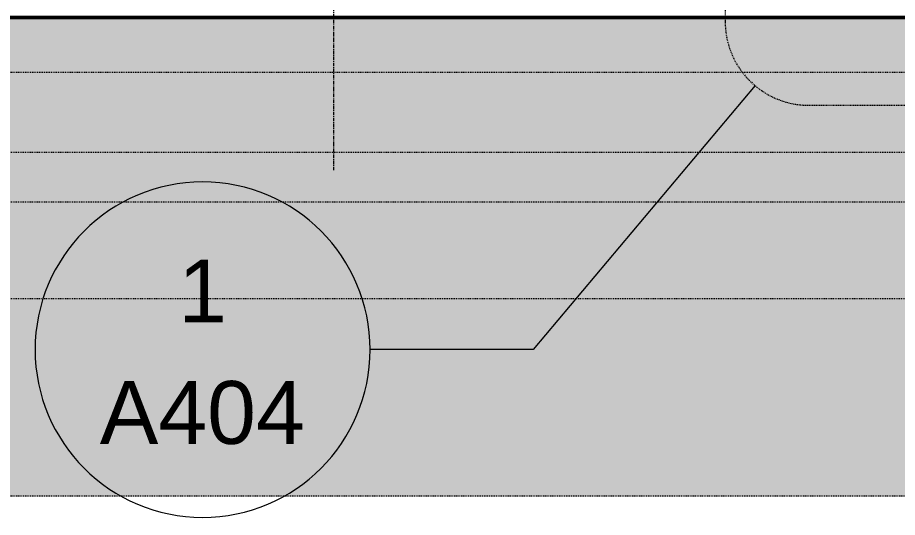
# Model space of a CAD drawing. Header units: inches. Extents: x 1814 to 6957, y -360 to 681.
# Drawn here: x 5220.3 to 5346.3, y -209.5 to -138 of the extents above; entities that cross this region are included whole.
import ezdxf

# ---------------------------------------------------------------- set-up
doc = ezdxf.new("R2010")
doc.units = ezdxf.units.IN
doc.header["$MEASUREMENT"] = 0
for name, pattern in [('Aligning Line 1_8_', [0.25, 0.125, -0.125]), ('Dash Dot 3_16_', [0.3125, 0.1875, -0.0625, 0, -0.0625]), ('Grid Line 1_2_', [0.875, 0.5, -0.125, 0.125, -0.125])]:
    doc.linetypes.add(name, pattern=pattern)
for name, color, linetype, lineweight in [('0-7', 50, 'Continuous', 5), ('A-ANNO-SYMB', 150, 'Continuous', 9), ('A-ANNO-SYMB-1', 150, 'Dash Dot 3_16_', 9), ('C-TOPO', 7, 'Continuous', 9), ('C-TOPO-1', 90, 'Continuous', 50), ('C-TOPO-2', 250, 'Continuous', 9), ('G-ANNO-SYMB', 111, 'Aligning Line 1_8_', 9), ('G-ANNO-SYMB-1', 191, 'Aligning Line 1_8_', 9), ('G-ANNO-SYMB-2', 147, 'Aligning Line 1_8_', 9), ('S-GRID-1', 1, 'Grid Line 1_2_', 9)]:
    doc.layers.add(name, color=color, linetype=linetype, lineweight=lineweight)
doc.styles.add('Arial', font='arial.ttf', dxfattribs={"height": 9})

# ---------------------------------------------------------------- blocks, each defined once
blk = doc.blocks.new('CTR - 2nd Phase_rvt-2-SECTION _ CENTER LOOKING EAST')
at = {"layer": 'G-ANNO-SYMB-1'}
blk.add_line((-1910.94, -164.42), (-4072.05, -164.42), dxfattribs=at)
blk = doc.blocks.new('CTR  - Topography_rvt-2-SECTION _ CENTER LOOKING EAST')
at = {"layer": 'C-TOPO'}
h = blk.add_hatch(dxfattribs=at)
h.set_pattern_fill('FP_71', color=256, style=0, pattern_type=2)
h.set_pattern_definition([(0, (-1688.897, 68.768), (24, 24), [24, -24]), (0, (-1688.897, 77.768), (24, 24), [24, -24]), (0, (-1688.897, 86.768), (24, 24), [24, -24]), (90, (-1685.897, 89.768), (-24, 24), [24, -24]), (90, (-1676.897, 89.768), (-24, 24), [24, -24]), (90, (-1667.897, 89.768), (-24, 24), [24, -24])])
h.paths.add_polyline_path([(-3329.17, -206.55), (-1938.32, -206.55), (-1938.32, -146), (-1949.14, -146), (-1949.14, -138.01), (-3813.32, -138.01), (-3813.32, -146), (-3825.32, -146), (-3825.32, -206.55), (-3396.7, -206.55)], flags=0)
at = {"layer": 'C-TOPO-1'}
blk.add_line((-3549.36, -138.01), (-3203.01, -138.01), dxfattribs=at)
at = {"layer": 'C-TOPO-2'}
blk.add_line((-3549.36, -138.01), (-3203.01, -138.01), dxfattribs=at)
blk = doc.blocks.new('CTR - 1st Phase - Common Walls_rvt-2-SECTION _ CENTER LOOKING EAST')
at = {"layer": 'G-ANNO-SYMB-2'}
for p, q in [((-1910.96, -145.84), (-4071.96, -145.84)), ((-1910.94, -164.42), (-4072.05, -164.42))]:
    blk.add_line(p, q, dxfattribs=at)
blk = doc.blocks.new('CTR - 1st Phase -Stairs _ Elevators_rvt-2-SECTION _ CENTER LOOKING EAST')
at = {"layer": 'G-ANNO-SYMB-2'}
blk.add_line((-1910.96, -206.49), (-4071.96, -206.49), dxfattribs=at)
blk = doc.blocks.new('Section - Callout Head-565430-SECTION _ CENTER LOOKING EAST')
at = {"layer": 'A-ANNO-SYMB'}
for start, end in [(0, 180), (180, 360)]:
    blk.add_arc((-3500.12, -185.52), 24, start, end, dxfattribs=at)

msp = doc.modelspace()

# ---------------------------------------------------------------- linework, layer by layer
at = {"layer": 'A-ANNO-SYMB'}
for p, q in [((5325.94, -147.73), (5294.14, -185.52)), ((5294.14, -185.52), (5270.8, -185.52))]:
    msp.add_line(p, q, dxfattribs=at)
at = {"layer": 'A-ANNO-SYMB-1'}
for p, q in [((5321.66, 423.72), (5321.66, -138.55)), ((5333.66, -150.55), (5362.27, -150.55))]:
    msp.add_line(p, q, dxfattribs=at)
msp.add_arc((5333.66, -138.55), 12, 180, 270, dxfattribs=at)
at = {"layer": 'G-ANNO-SYMB'}
for p, q in [((6835.98, -157.31), (4674.88, -157.31)), ((6835.98, -178.24), (4674.88, -178.24))]:
    msp.add_line(p, q, dxfattribs=at)
at = {"layer": 'S-GRID-1'}
msp.add_line((5265.6, -159.84), (5265.6, 470.5), dxfattribs=at)

# ---------------------------------------------------------------- block references
at = {"layer": '0-7'}
for name in ['CTR - 2nd Phase_rvt-2-SECTION _ CENTER LOOKING EAST', 'CTR - 1st Phase - Common Walls_rvt-2-SECTION _ CENTER LOOKING EAST', 'CTR - 1st Phase -Stairs _ Elevators_rvt-2-SECTION _ CENTER LOOKING EAST', 'CTR  - Topography_rvt-2-SECTION _ CENTER LOOKING EAST']:
    msp.add_blockref(name, (8746.92, 0), dxfattribs=at)
at = {"layer": 'A-ANNO-SYMB'}
msp.add_blockref('Section - Callout Head-565430-SECTION _ CENTER LOOKING EAST', (8746.92, 0), dxfattribs=at)

# ---------------------------------------------------------------- texts
at = {"layer": 'A-ANNO-SYMB', "char_height": 9, "attachment_point": 1, "style": 'Arial'}
for s, insert, width in [('1', (5243.31, -172.62), 8.484), ('A404', (5232.07, -190.01), 35.754)]:
    msp.add_mtext(s, dxfattribs=dict(at, insert=insert, width=width))

doc.saveas('drawing.dxf')
